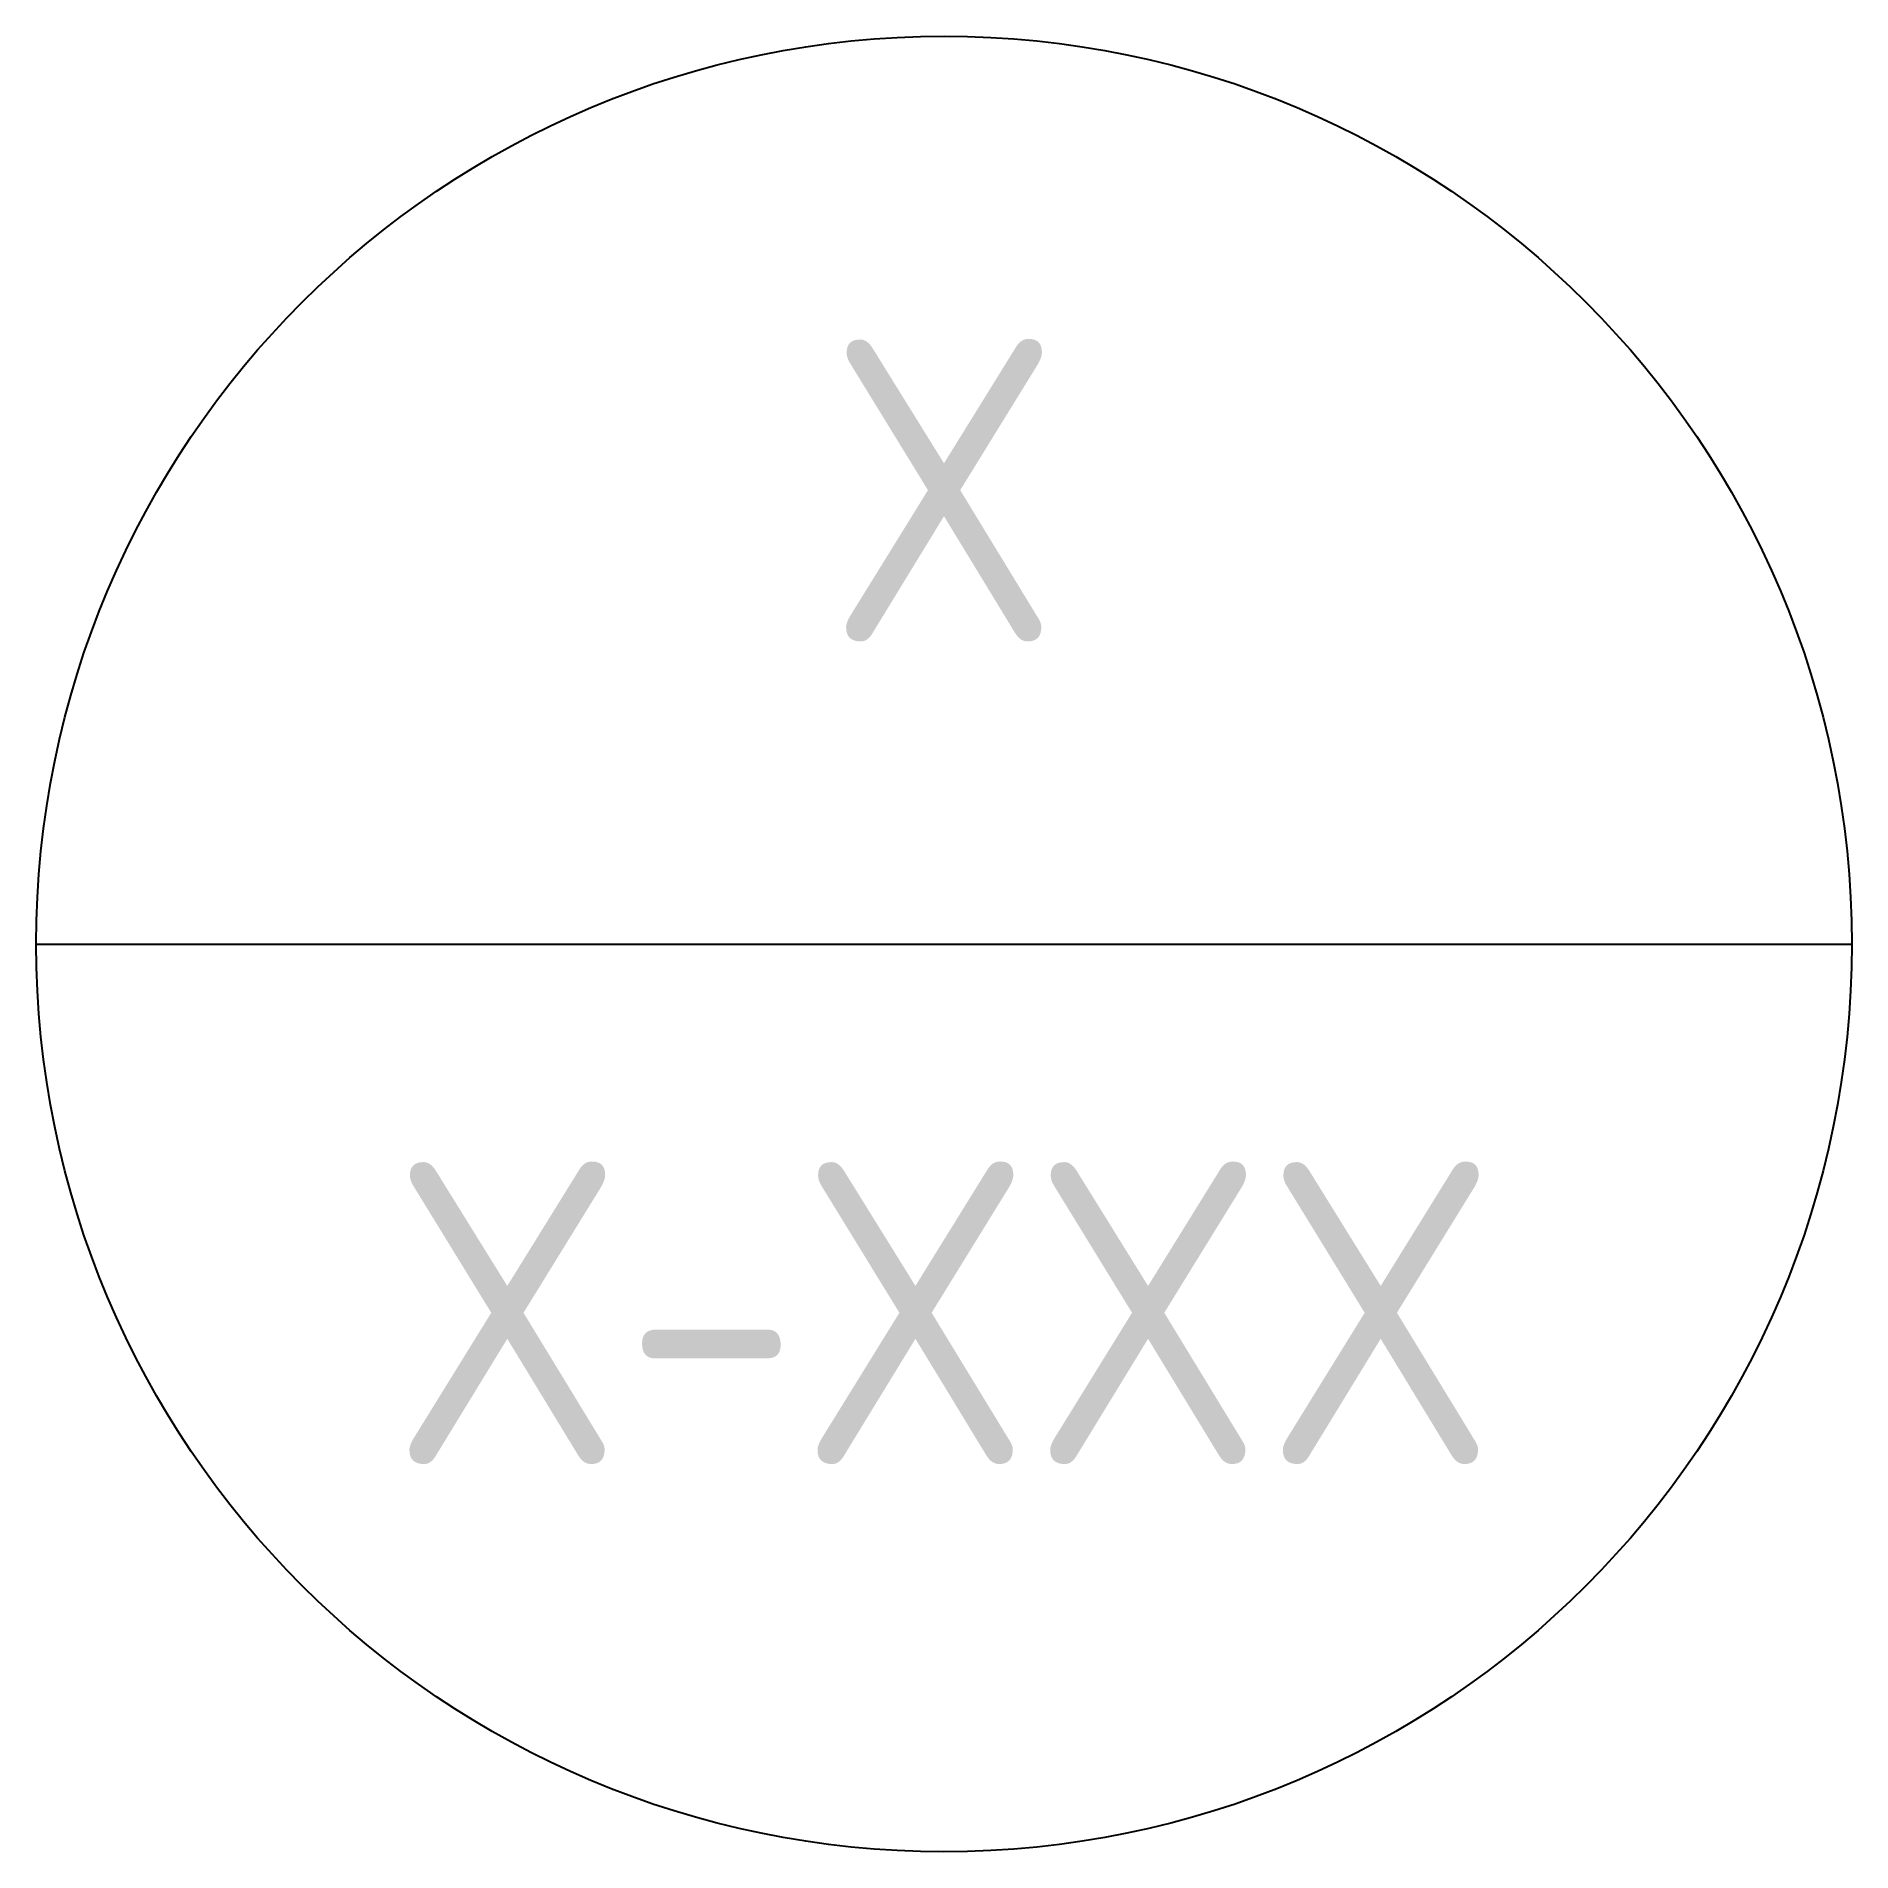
# Model space of a CAD drawing. Header units: inches. Extents: x -3 to 3, y -3 to 3.
import ezdxf
from ezdxf.enums import TextEntityAlignment as Align

# ---------------------------------------------------------------- set-up
doc = ezdxf.new("R2010")
doc.units = ezdxf.units.IN
doc.header["$MEASUREMENT"] = 0
doc.styles.add('Annotext-1', font='archquik.shx', dxfattribs={"height": 0.125})

# ---------------------------------------------------------------- blocks, each defined once
blk = doc.blocks.new('Detail Tag')
at = {"color": 0, "linetype": 'ByBlock'}
blk.add_line((-3, 0), (3, 0), dxfattribs=at)
blk.add_circle((0, 0), 3, dxfattribs=at)
at = {"color": 0, "linetype": 'ByBlock', "style": 'Annotext-1'}
for tag, p in [('NUMBER', (0, 1.5)), ('SHEET', (0, -1.2188))]:
    blk.add_attdef(tag, text='', height=1, dxfattribs=at).set_placement(p, align=Align.MIDDLE)

msp = doc.modelspace()

# ---------------------------------------------------------------- block references
msp.add_blockref('Detail Tag', (0, 0)).add_auto_attribs({'NUMBER': 'X', 'SHEET': 'X-XXX'})

doc.saveas('drawing.dxf')
